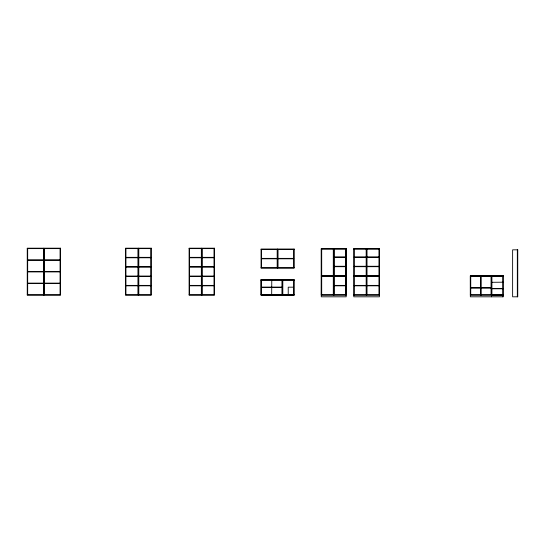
<?xml version="1.0" encoding="UTF-8"?>
<svg xmlns="http://www.w3.org/2000/svg" width="545" height="545" viewBox="0 0 545 545"><rect width="100%" height="100%" fill="white"/><g stroke="black" fill="none" stroke-linecap="round" stroke-linejoin="round"><path stroke-width="0.82" d="M27.25 248.609L60.495 248.609M125.507 248.609L151.251 248.609M189.101 248.609L214.43 248.609M353.834 248.704L379.354 248.704M321.278 249.079L346.177 249.079M353.794 249.079L379.395 249.079M261.062 249.447L294.143 249.447M334.153 256.927L345.755 256.927M354.216 256.927L366.172 256.927M367.017 256.927L378.973 256.927M125.929 257.349L137.96 257.349M138.805 257.349L150.829 257.349M189.524 257.349L201.343 257.349M202.188 257.349L214.008 257.349M334.153 257.349L345.755 257.349M354.216 257.349L366.172 257.349M367.017 257.349L378.973 257.349M125.929 257.771L137.96 257.771M138.805 257.771L150.829 257.771M189.524 257.771L201.343 257.771M202.188 257.771L214.008 257.771M261.484 258.378L277.18 258.378M278.025 258.378L293.721 258.378M261.484 258.8L277.18 258.8M278.025 258.8L293.721 258.8M27.672 259.863L43.45 259.863M44.295 259.863L60.073 259.863M27.672 260.285L43.45 260.285M44.295 260.285L60.073 260.285M334.153 266.273L345.755 266.273M354.216 266.273L366.172 266.273M367.017 266.273L378.973 266.273M125.929 266.696L137.96 266.696M138.805 266.696L150.829 266.696M189.524 266.696L201.343 266.696M202.188 266.696L214.008 266.696M334.153 266.696L345.755 266.696M354.216 266.696L366.172 266.696M367.017 266.696L378.973 266.696M125.929 267.118L137.96 267.118M138.805 267.118L150.829 267.118M189.524 267.118L201.343 267.118M202.188 267.118L214.008 267.118M261.062 267.724L294.143 267.724M27.672 271.492L43.45 271.492M44.295 271.492L60.073 271.492M27.672 271.914L43.45 271.914M44.295 271.914L60.073 271.914M353.834 275.579L379.354 275.579M321.278 275.627L346.177 275.627M353.794 275.627L379.395 275.627M503.185 275.859L470.362 275.859L470.362 295.124M125.929 276.049L137.96 276.049M138.805 276.049L150.829 276.049M189.524 276.049L201.343 276.049M202.188 276.049L214.008 276.049M321.278 276.049L346.177 276.049M353.794 276.049L379.395 276.049M470.737 276.233L491.059 276.233M491.91 276.233L502.81 276.233M125.929 276.472L137.96 276.472M138.805 276.472L150.829 276.472M189.524 276.472L201.343 276.472M202.188 276.472L214.008 276.472M321.278 276.472L346.177 276.472L346.13 295.124L321.278 295.172L321.325 276.519L346.13 276.519M261.062 279.851L294.143 279.851M261.062 280.273L294.143 280.273M491.529 282.296L503.185 282.201M27.672 283.121L43.45 283.121M44.295 283.121L60.073 283.121M27.672 283.543L43.45 283.543M44.295 283.543L60.073 283.543M125.929 285.396L137.96 285.396M138.805 285.396L150.829 285.396M189.524 285.396L201.343 285.396M202.188 285.396L214.008 285.396M334.153 285.396L345.755 285.396M354.216 285.396L366.172 285.396M367.017 285.396L378.973 285.396M125.929 285.818L137.96 285.818M138.805 285.818L150.829 285.818M189.524 285.818L201.343 285.818M202.188 285.818L214.008 285.818M334.153 285.818L345.755 285.818M354.216 285.818L366.172 285.818M367.017 285.818L378.973 285.818M261.484 287.092L281.969 287.092M261.484 287.515L281.969 287.515M470.737 287.678L491.059 287.678M470.737 288.101L491.059 288.101M491.529 288.639L503.185 288.639M491.529 288.734L503.185 288.734M27.25 294.75L60.495 294.75M125.507 294.75L151.251 294.75M189.101 294.75L214.43 294.75M261.062 294.75L294.143 294.75M321.278 294.75L346.177 294.75M353.794 294.75L379.395 294.75M470.315 294.75L503.233 294.75M294.096 295.124L261.109 295.124L261.062 279.428L294.143 279.428L294.143 295.172L261.062 295.172L261.109 279.898M491.529 295.077L503.185 295.077M353.794 295.172L379.395 295.172M470.315 295.172L503.233 295.172M517.328 249.828L517.328 296.814M502.81 275.811L502.81 294.75M502.81 295.172L502.81 296.814M491.91 275.811L491.91 294.75M491.488 275.811L491.488 296.814M491.059 275.811L491.059 294.75M480.949 275.859L480.949 295.124M480.854 275.859L480.854 295.124M470.737 275.811L470.737 294.75M378.973 249.079L378.973 275.627M378.973 276.472L378.973 294.75M367.017 249.079L367.017 275.627M367.017 276.472L367.017 294.75M366.594 248.656L366.594 295.172M366.547 248.704L366.547 275.579M366.547 276.519L366.547 295.124M366.172 249.079L366.172 275.627M366.172 276.472L366.172 294.75M354.216 249.079L354.216 275.627M354.216 276.472L354.216 294.75M345.755 249.079L345.755 275.627M345.755 276.472L345.755 294.75M334.153 249.079L334.153 275.627M334.153 276.472L334.153 294.75M333.772 248.704L333.772 275.579M333.772 276.519L333.772 295.124M333.724 248.656L333.724 295.172M333.302 249.079L333.302 275.627M333.302 276.472L333.302 294.75M321.7 249.079L321.7 275.627M321.7 276.472L321.7 294.75M293.721 249.447L293.721 267.724M293.721 280.273L293.721 294.75M293.578 294.75L293.578 287.181L288.223 287.181L288.223 294.75M282.814 280.273L282.814 294.75M282.392 279.851L282.392 295.172M281.969 280.273L281.969 294.75M278.025 249.447L278.025 267.724M277.603 249.024L277.603 268.147M277.18 249.447L277.18 267.724M271.778 279.898L271.683 295.124M261.484 249.447L261.484 267.724M261.484 280.273L261.484 294.75M214.008 248.609L214.008 294.75M202.188 248.609L202.188 294.75M201.766 248.186L201.766 295.172M201.343 248.609L201.343 294.75M189.524 248.609L189.524 294.75M150.829 248.609L150.829 294.75M138.805 248.609L138.805 294.75M138.382 248.186L138.382 295.172M137.96 248.609L137.96 294.75M125.929 248.609L125.929 294.75M60.073 248.609L60.073 294.75M44.295 248.609L44.295 294.75M43.873 248.186L43.873 295.172M43.45 248.609L43.45 294.75M27.672 248.609L27.672 294.75M60.495 248.186L27.25 248.186L27.25 295.172L60.495 295.172L60.495 248.186M151.251 248.186L125.507 248.186L125.507 295.172L151.251 295.172L151.251 248.186M214.43 248.186L189.101 248.186L189.101 295.172L214.43 295.172L214.43 248.186M346.177 248.656L321.278 248.656L321.278 296.814L346.177 296.814L346.177 248.656M379.395 248.656L353.794 248.656L353.794 296.814L379.395 296.814L379.395 248.656M346.13 248.704L321.325 248.704L321.325 275.579L346.13 275.579L346.13 248.704M294.143 249.024L261.062 249.024L261.062 268.147L294.143 268.147L294.143 249.024M517.75 249.828L512.627 249.828L512.627 296.814L517.75 296.814L517.75 249.828M503.233 275.811L470.315 275.811L470.342 296.814L503.233 296.814L503.233 275.811M379.395 276.472L353.794 276.472L379.354 276.519"/></g></svg>
